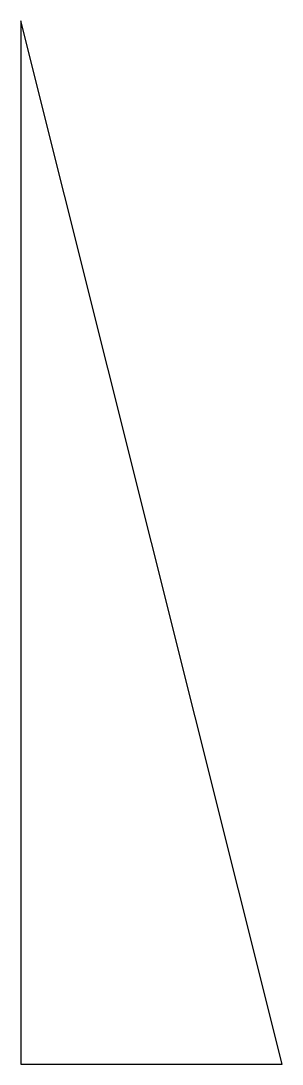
# Model space of a CAD drawing. Header units: millimetres. Extents: x 0 to 60, y 0 to 240.
import ezdxf

# ---------------------------------------------------------------- set-up
doc = ezdxf.new("R2010")
doc.units = ezdxf.units.MM

msp = doc.modelspace()

# ---------------------------------------------------------------- linework, layer by layer
for p, q in [((0, 240, 6), (0, 0, 6)), ((60, 0, 6), (0, 240, 6)), ((0, 0, 6), (60, 0, 6))]:
    msp.add_line(p, q)

doc.saveas('drawing.dxf')
